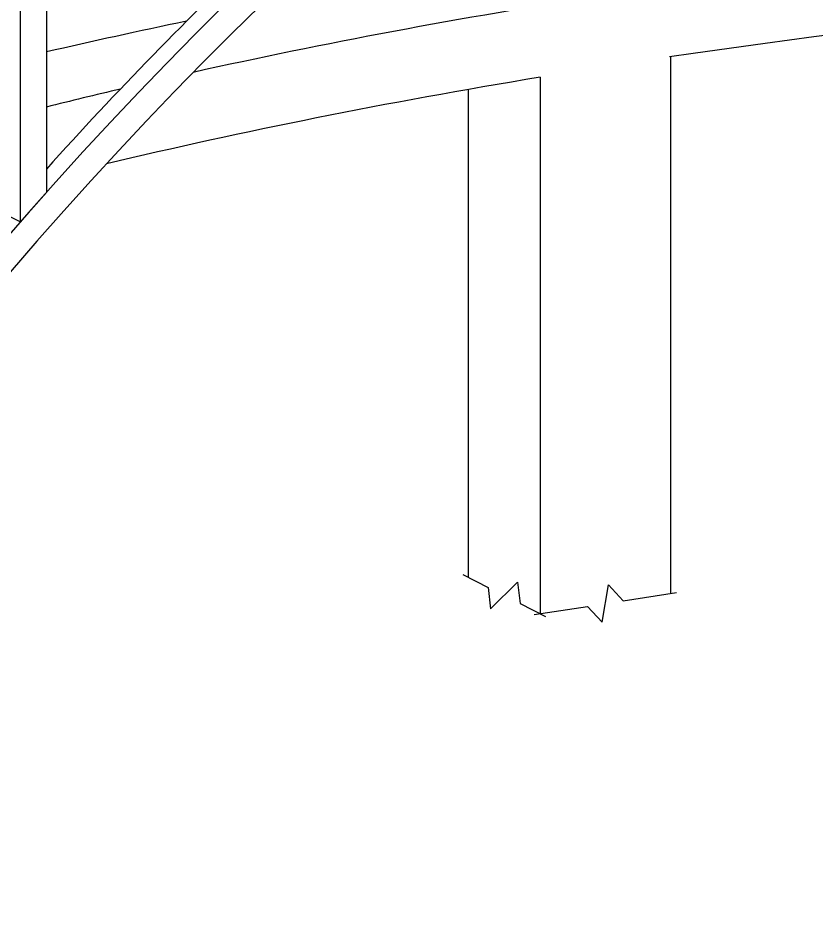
# Model space of a CAD drawing. Extents: x -483223 to 550073, y -164053 to -64662.
# Drawn here: x 367594 to 369594, y -147006 to -144770 of the extents above; entities that cross this region are included whole.
import ezdxf

# ---------------------------------------------------------------- set-up
doc = ezdxf.new("R2010")
doc.units = 0
doc.header["$MEASUREMENT"] = 0
doc.layers.get('0').update_dxf_attribs({"color": 40, "linetype": 'CONTINUOUS'})

msp = doc.modelspace()

# ---------------------------------------------------------------- linework, layer by layer
at = {"linetype": 'Continuous', "extrusion": (0.96081, -0.077587, 0.266129)}
for p, q in [((367665.5548, -144295.2492), (367665.5548, -145206.6634)), ((367600.1974, -145280.6435), (367600.1974, -144376.9269)), ((369228.8842, -144867.1493), (369228.8842, -146211.0401)), ((368902.097, -144918.2398), (368902.097, -146261.5439)), ((368721.6537, -144949.0156), (368721.6537, -146170.0803)), ((367665.5548, -145206.6634), (367600.1974, -145280.6435)), ((367564.1087, -145262.3508), (367600.1974, -145280.6435))]:
    msp.add_line(p, q, dxfattribs=at)
for points in [[(368708.2743, -146163.2985), (368771.7372, -146195.4668), (368778.1507, -146249.1684), (368845.6, -146182.4557), (368852.0134, -146236.1574), (368915.4764, -146268.3256)], [(368887.273, -146263.8349), (369021.0186, -146243.165), (369057.5396, -146283.055), (369073.4416, -146189.5289), (369109.9626, -146229.419), (369243.7082, -146208.7491)]]:
    msp.add_lwpolyline(points)
at = {"linetype": 'Continuous'}
for centre, major_axis, ratio, start_param, end_param in [((372875.5998, -149283.2503), (3874.13, 7643.0529), 0.840423418, 1.068720218, 1.78304105), ((372875.602, -149283.253), (-3831.9381, -7559.8149), 0.840423418, 4.201365705, 4.920853652), ((372871.0887, -150879.7448), (4066.169, 8021.9157), 0.840423418, 0.856765312, 1.596444803), ((372868.8343, -150876.8434), (-4030.6421, -7951.8267), 0.840423418, 3.986889883, 4.733455863), ((372835, -150861.4521), (-4066.169, -8021.9157), 0.840423418, 4.312279884, 4.400605443), ((372835, -146781.4516), (-7731.9771, 0), 0.279887309, 4.919748736, 5.198011327), ((372835, -146602.2635), (7731.9771, 0), 0.279887309, 2.080134995, 2.240797741), ((372835, -146602.2635), (8105.2686, 0), 0.279887309, 2.207469655, 2.262419577), ((372835, -146781.4516), (-7731.9771, 0), 0.279887309, 5.246009989, 5.418870075), ((372835, -146602.2635), (7731.9771, 0), 0.279887309, 2.271272122, 2.303093946)]:
    msp.add_ellipse(centre, major_axis=major_axis, ratio=ratio, start_param=start_param, end_param=end_param, dxfattribs=at)

doc.saveas('drawing.dxf')
